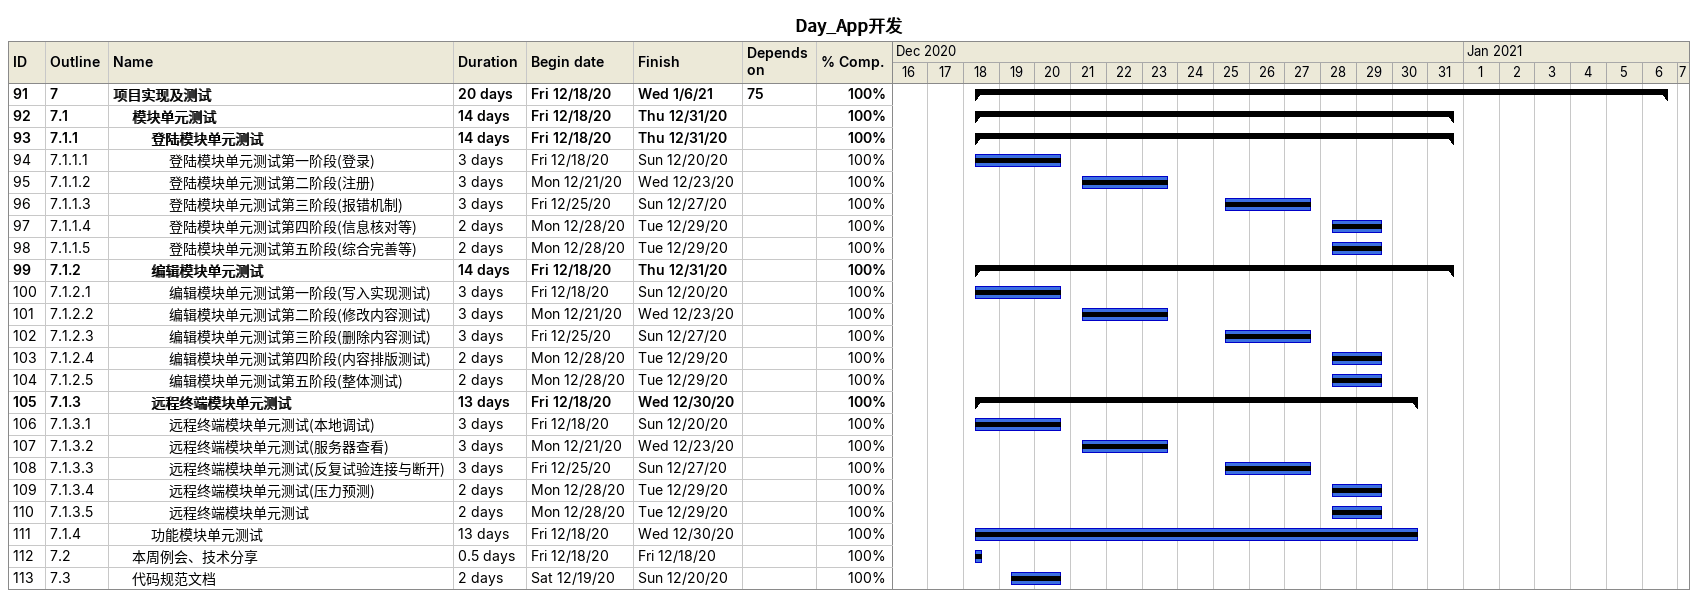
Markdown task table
Day_App开发

| ID | WBS | Task | Duration | Start | Finish | Predecessors | % complete |
|---|---|---|---|---|---|---|---|
| 91 | 7 | **项目实现及测试** | 20d | 2020-12-18 | 2021-01-06 | 75 | 100 |
| 92 | 7.1 | **模块单元测试** | 14d | 2020-12-18 | 2020-12-31 |  | 100 |
| 93 | 7.1.1 | **登陆模块单元测试** | 14d | 2020-12-18 | 2020-12-31 |  | 100 |
| 94 | 7.1.1.1 | 登陆模块单元测试第一阶段(登录) | 3d | 2020-12-18 | 2020-12-20 |  | 100 |
| 95 | 7.1.1.2 | 登陆模块单元测试第二阶段(注册) | 3d | 2020-12-21 | 2020-12-23 |  | 100 |
| 96 | 7.1.1.3 | 登陆模块单元测试第三阶段(报错机制) | 3d | 2020-12-25 | 2020-12-27 |  | 100 |
| 97 | 7.1.1.4 | 登陆模块单元测试第四阶段(信息核对等) | 2d | 2020-12-28 | 2020-12-29 |  | 100 |
| 98 | 7.1.1.5 | 登陆模块单元测试第五阶段(综合完善等) | 2d | 2020-12-28 | 2020-12-29 |  | 100 |
| 99 | 7.1.2 | **编辑模块单元测试** | 14d | 2020-12-18 | 2020-12-31 |  | 100 |
| 100 | 7.1.2.1 | 编辑模块单元测试第一阶段(写入实现测试) | 3d | 2020-12-18 | 2020-12-20 |  | 100 |
| 101 | 7.1.2.2 | 编辑模块单元测试第二阶段(修改内容测试) | 3d | 2020-12-21 | 2020-12-23 |  | 100 |
| 102 | 7.1.2.3 | 编辑模块单元测试第三阶段(删除内容测试) | 3d | 2020-12-25 | 2020-12-27 |  | 100 |
| 103 | 7.1.2.4 | 编辑模块单元测试第四阶段(内容排版测试) | 2d | 2020-12-28 | 2020-12-29 |  | 100 |
| 104 | 7.1.2.5 | 编辑模块单元测试第五阶段(整体测试) | 2d | 2020-12-28 | 2020-12-29 |  | 100 |
| 105 | 7.1.3 | **远程终端模块单元测试** | 13d | 2020-12-18 | 2020-12-30 |  | 100 |
| 106 | 7.1.3.1 | 远程终端模块单元测试(本地调试) | 3d | 2020-12-18 | 2020-12-20 |  | 100 |
| 107 | 7.1.3.2 | 远程终端模块单元测试(服务器查看) | 3d | 2020-12-21 | 2020-12-23 |  | 100 |
| 108 | 7.1.3.3 | 远程终端模块单元测试(反复试验连接与断开) | 3d | 2020-12-25 | 2020-12-27 |  | 100 |
| 109 | 7.1.3.4 | 远程终端模块单元测试(压力预测) | 2d | 2020-12-28 | 2020-12-29 |  | 100 |
| 110 | 7.1.3.5 | 远程终端模块单元测试 | 2d | 2020-12-28 | 2020-12-29 |  | 100 |
| 111 | 7.1.4 | 功能模块单元测试 | 13d | 2020-12-18 | 2020-12-30 |  | 100 |
| 112 | 7.2 | 本周例会、技术分享 | 0.5d | 2020-12-18 | 2020-12-18 |  | 100 |
| 113 | 7.3 | 代码规范文档 | 2d | 2020-12-19 | 2020-12-20 |  | 100 |
